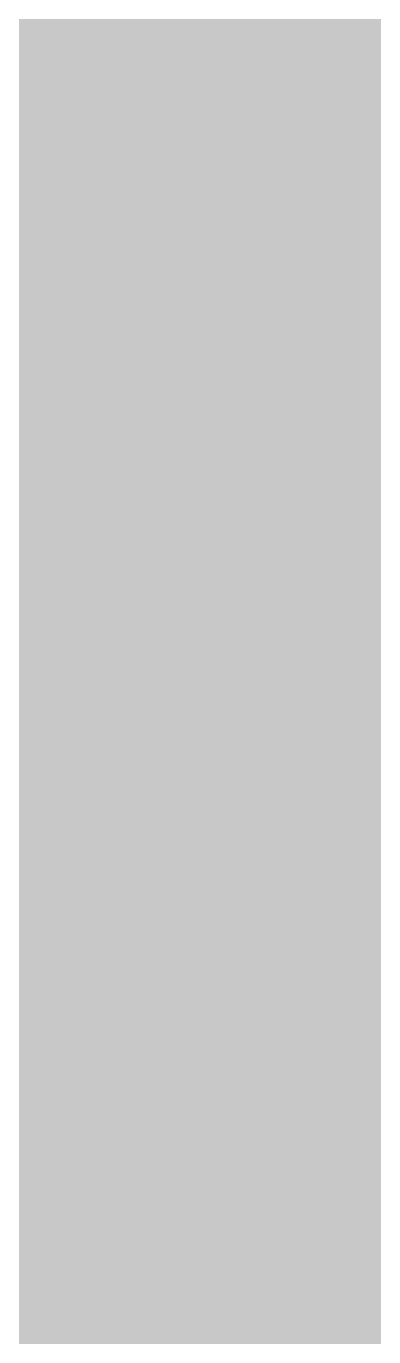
# Model space of a CAD drawing. Header units: millimetres. Extents: x -11 to 223, y -88 to 3.
# Drawn here: x 5.3899 to 5.4116, y -77.6697 to -77.588 of the extents above; entities that cross this region are included whole.
import ezdxf

# ---------------------------------------------------------------- set-up
doc = ezdxf.new("R2010")
doc.units = ezdxf.units.MM
doc.header["$MEASUREMENT"] = 0
doc.layers.add('Bottom-Layer', color=7, linetype='Continuous', true_color=0x0000ff)
doc.layers.add('Top-Layer', color=7, linetype='Continuous', true_color=0xff0000)

msp = doc.modelspace()

# ---------------------------------------------------------------- hatches: boundary and pattern name
at = {"layer": 'Bottom-Layer'}
msp.add_hatch(color=256, dxfattribs=at).paths.add_polyline_path([(-10.335281, 1.978664), (-0.38039, 1.978664), (-0.84578, 1.726733), (-1.195487, 1.329541), (-1.386452, 0.835994), (-1.395162, 0.306862), (-1.220545, -0.192703), (-0.884101, -0.60119), (-0.427256, -0.868302), (0.093739, -0.961151), (1.793739, -0.961151), (2.314734, -0.868302), (2.771579, -0.60119), (3.108023, -0.192703), (3.28264, 0.306862), (3.27393, 0.835994), (3.082964, 1.329541), (2.733257, 1.726733), (2.267868, 1.978664), (222.628905, 1.978664), (222.628905, -87.475235), (-10.335281, -87.475235)])
at = {"layer": 'Top-Layer'}
msp.add_hatch(color=256, dxfattribs=at).paths.add_polyline_path([(-10.335281, 1.978664), (-0.38039, 1.978664), (-0.84578, 1.726733), (-1.195487, 1.329541), (-1.386452, 0.835994), (-1.395162, 0.306862), (-1.220545, -0.192703), (-0.884101, -0.60119), (-0.427256, -0.868302), (0.093739, -0.961151), (1.793739, -0.961151), (2.314734, -0.868302), (2.771579, -0.60119), (3.108023, -0.192703), (3.28264, 0.306862), (3.27393, 0.835994), (3.082964, 1.329541), (2.733257, 1.726733), (2.267868, 1.978664), (222.628905, 1.978664), (222.628905, -87.475235), (-10.335281, -87.475235)])

# ---------------------------------------------------------------- linework, layer by layer
at = {"layer": 'Bottom-Layer', "const_width": 0.0508}
msp.add_lwpolyline([(4.411869, -62.425266), (4.411869, -79.166316), (4.004963, -79.439933), (3.733555, -79.848315), (3.63887, -80.329432), (3.735292, -80.810204), (4.008173, -81.217604), (4.416065, -81.489749), (4.89701, -81.585302), (5.377956, -81.489749), (5.785848, -81.217604), (6.058729, -80.810204), (6.15515, -80.329432), (6.060466, -79.848315), (5.789058, -79.439933), (5.382151, -79.166316), (5.382151, -62.425266)], dxfattribs=at)

doc.saveas('drawing.dxf')
